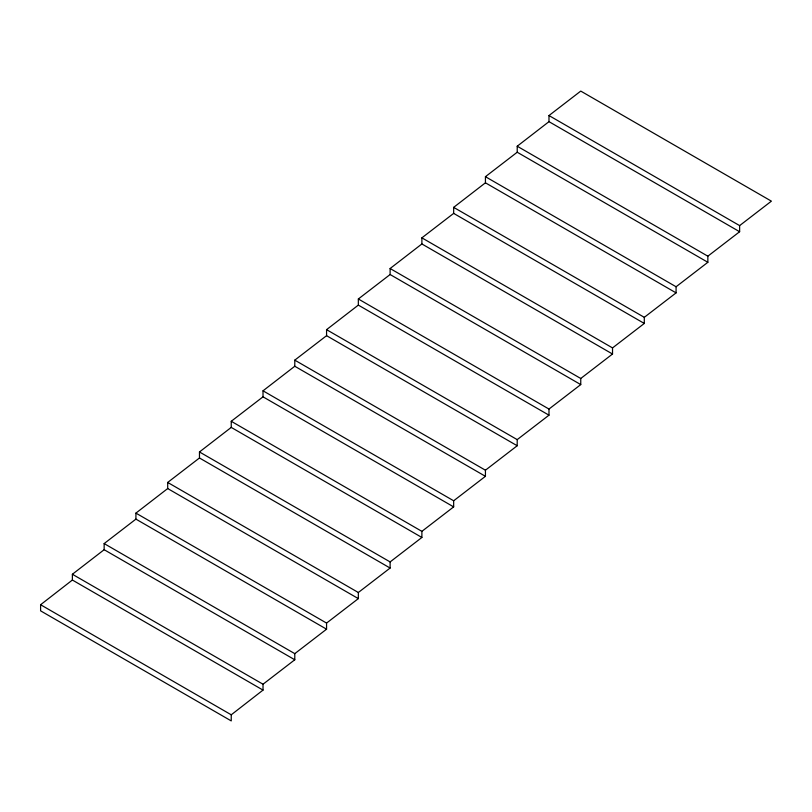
<?xml version="1.0" encoding="UTF-8"?>
<svg xmlns="http://www.w3.org/2000/svg" width="812" height="812" viewBox="0 0 812 812"><rect width="100%" height="100%" fill="white"/><g stroke="black" fill="none" stroke-linecap="round" stroke-linejoin="round"><path stroke-width="1.22" d="M72.38 580.032L72.38 574.257L104.149 549.704L104.149 543.583L135.919 519.122L135.919 513.113L167.698 488.55L167.698 482.44L199.468 457.978L199.468 451.959L231.247 427.406L231.247 421.286L263.017 396.824L263.017 390.816L294.786 366.253L294.786 360.142L326.566 335.681L326.566 329.662L358.336 305.109L358.336 298.989L390.115 274.527L390.115 268.518L421.885 243.955L421.885 237.845L453.664 213.383L453.664 207.364L485.434 182.812L485.434 176.691L517.214 152.23L517.214 146.221L548.983 121.658L548.983 115.548L580.753 91.086L771.4 201.153L739.63 225.614L739.63 231.724L707.851 256.186L707.851 262.296L676.081 286.758L676.081 292.878L644.302 317.33L644.302 323.45L612.532 347.912L612.532 354.022L580.753 378.483L580.753 384.594L548.983 409.055L548.983 415.176L517.203 439.627L517.203 445.747L485.434 470.209L485.434 476.319L453.664 500.781L453.664 506.891L421.885 531.352L421.885 537.473L390.115 561.924L390.115 568.045L358.336 592.506L358.336 598.617L326.566 623.078L326.566 629.188L294.786 653.65L294.786 659.77L263.017 684.222L263.017 690.098L231.247 714.804L231.247 720.914L40.6 610.847L40.6 604.737L72.38 580.032L263.017 690.098M548.983 115.548L739.63 225.614M548.983 121.658L739.63 231.724M517.214 146.221L707.851 256.186M517.214 152.23L707.851 262.296M485.434 176.691L676.081 286.758M485.434 182.812L676.081 292.878M453.664 207.364L644.302 317.33M453.664 213.383L644.302 323.45M421.885 237.845L612.532 347.912M421.885 243.955L612.532 354.022M390.115 268.518L580.753 378.483M390.115 274.527L580.753 384.594M358.336 298.989L548.983 409.055M358.336 305.109L548.983 415.176M326.566 329.662L517.203 439.627M326.566 335.681L517.203 445.747M294.786 360.142L485.434 470.209M294.786 366.253L485.434 476.319M263.017 390.816L453.664 500.781M263.017 396.824L453.664 506.891M231.247 421.286L421.885 531.352M231.247 427.406L421.885 537.473M199.468 451.959L390.115 561.924M199.468 457.978L390.115 568.045M167.698 482.44L358.336 592.506M167.698 488.55L358.336 598.617M135.919 513.113L326.566 623.078M135.919 519.122L326.566 629.188M104.149 543.583L294.786 653.65M104.149 549.704L294.786 659.77M72.38 574.257L263.017 684.222M40.6 604.737L231.247 714.804"/></g></svg>
